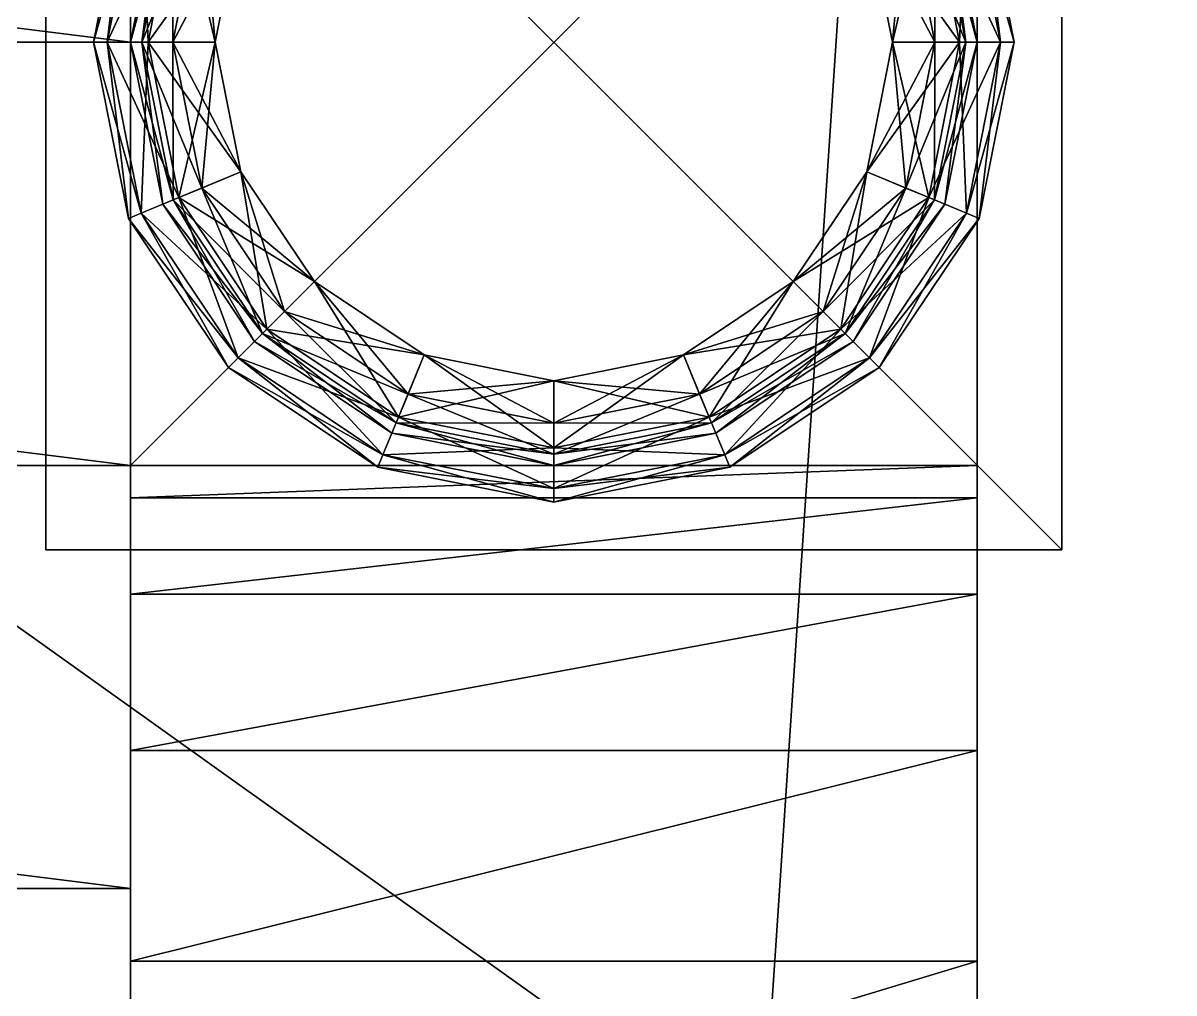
# Model space of a CAD drawing. Header units: metres. Extents: x -124 to 60, y -56 to 44.
# Drawn here: x 7.746 to 10.465, y -9.247 to -6.954 of the extents above; entities that cross this region are included whole.
import ezdxf

# ---------------------------------------------------------------- set-up
doc = ezdxf.new("R2010")
doc.units = ezdxf.units.M

msp = doc.modelspace()

# ---------------------------------------------------------------- linework, layer by layer
for points in [[(60, 44, 20), (10, 44, 20), (10, -56, 20)], [(10, -56, 20), (60, -56, 20), (60, 44, 20)], [(8, -32, 46), (8, 4, 46), (8, 4, 36)], [(8, 4, 36), (8, -32, 36), (8, -32, 46)], [(-4, 0, -10), (10, 0, -10), (10, -10, -10)], [(10, -10, -10), (-4, -10, -10), (-4, 0, -10)], [(4, -10), (4, 0), (15, 0)], [(15, 0), (15, -10), (4, -10)], [(10, 0, -1), (10, -10, -1), (10, -10, -10)], [(10, -10, -10), (10, 0, -10), (10, 0, -1)], [(8, -32, 20), (8, -32, 24), (8, -2, 24)], [(8, -2, 24), (8, -2, 20), (8, -32, 20)], [(8, -32, 24), (10, -32, 24), (10, -2, 24)], [(10, -2, 24), (8, -2, 24), (8, -32, 24)], [(8, -18, 20), (8, -3, 20), (8, -13, 10)], [(7.8, -5.8, 24.2), (7.8, -5.8, 24), (7.8, -8.2, 24)], [(7.8, -8.2, 24), (7.8, -8.2, 24.2), (7.8, -5.8, 24.2)], [(10.2, -8.2, 24.2), (10.2, -5.8, 24.2), (7.8, -5.8, 24.2)], [(7.8, -5.8, 24.2), (7.8, -8.2, 24.2), (10.2, -8.2, 24.2)], [(7.8, -5.8, 24), (10.2, -5.8, 24), (10.2, -8.2, 24)], [(10.2, -8.2, 24), (7.8, -8.2, 24), (7.8, -5.8, 24)], [(7.8, -5.8, 28), (7.8, -5.8, 27.8), (7.8, -8.2, 27.8)], [(7.8, -8.2, 27.8), (7.8, -8.2, 28), (7.8, -5.8, 28)], [(10.2, -8.2, 28), (10.2, -5.8, 28), (7.8, -5.8, 28)], [(7.8, -5.8, 28), (7.8, -8.2, 28), (10.2, -8.2, 28)], [(7.8, -5.8, 27.8), (10.2, -5.8, 27.8), (10.2, -8.2, 27.8)], [(10.2, -8.2, 27.8), (7.8, -8.2, 27.8), (7.8, -5.8, 27.8)], [(10.2, -8.2, 24.2), (10.2, -8.2, 24), (10.2, -5.8, 24)], [(10.2, -5.8, 24), (10.2, -5.8, 24.2), (10.2, -8.2, 24.2)], [(10.2, -8.2, 28), (10.2, -8.2, 27.8), (10.2, -5.8, 27.8)], [(10.2, -5.8, 27.8), (10.2, -5.8, 28), (10.2, -8.2, 28)], [(8, -7, 17), (8, -6, 17), (0, -6, 17)], [(0, -6, 17), (0, -7, 17), (8, -7, 17)], [(8, -8, 28), (8, -8, 36), (8, -6, 36)], [(8, -6, 36), (8, -6, 28), (8, -8, 28)], [(10, -6, 28), (8, -6, 28), (8, -8, 28)], [(8, -8, 28), (10, -8, 28), (10, -6, 28)], [(7.94496, -7, 25.5218), (7.91264, -7, 26), (7.99541, -6.58389, 26)], [(8.02527, -6.59625, 26.4782), (7.99541, -6.58389, 26), (7.91264, -7, 26)], [(7.91264, -7, 26), (7.94496, -7, 26.4782), (8.02527, -6.59625, 26.4782)], [(7.99541, -6.58389, 26), (8.02527, -6.59625, 25.5218), (7.94496, -7, 25.5218)], [(8.04133, -7, 25.0523), (7.94496, -7, 25.5218), (8.02527, -6.59625, 25.5218)], [(8.1143, -6.63313, 26.9477), (8.02527, -6.59625, 26.4782), (7.94496, -7, 26.4782)], [(8.02527, -6.59625, 25.5218), (8.1143, -6.63313, 25.0523), (8.04133, -7, 25.0523)], [(9.8857, -6.63313, 25.0523), (9.97473, -6.59625, 25.5218), (10.055, -7, 25.5218)], [(9.97473, -6.59625, 26.4782), (9.8857, -6.63313, 26.9477), (9.95867, -7, 26.9477)], [(9.95867, -7, 26.9477), (10.055, -7, 26.4782), (9.97473, -6.59625, 26.4782)], [(9.97473, -6.59625, 25.5218), (10.0046, -6.58389, 26), (10.0874, -7, 26)], [(10.0046, -6.58389, 26), (9.97473, -6.59625, 26.4782), (10.055, -7, 26.4782)], [(10.0874, -7, 26), (10.055, -7, 25.5218), (9.97473, -6.59625, 25.5218)], [(10.055, -7, 26.4782), (10.0874, -7, 26), (10.0046, -6.58389, 26)], [(7.94496, -7, 26.4782), (8.04133, -7, 26.9477), (8.1143, -6.63313, 26.9477)], [(8.07612, -6.61732, 27.6), (8, -7, 27.6), (8.02679, -7, 27.7)], [(8, -7, 27.6), (8.07612, -6.61732, 27.6), (8.10088, -6.62757, 27.5)], [(8, -7, 24.4), (8.07612, -6.61732, 24.4), (8.10088, -6.62757, 24.3)], [(8.07612, -6.61732, 24.4), (8, -7, 24.4), (8.02679, -7, 24.5)], [(8.10088, -6.62757, 27.5), (8.02679, -7, 27.5), (8, -7, 27.6)], [(8.10088, -6.62757, 24.3), (8.02679, -7, 24.3), (8, -7, 24.4)], [(8.02679, -7, 27.7), (8.10088, -6.62757, 27.7), (8.07612, -6.61732, 27.6)], [(8.02679, -7, 24.5), (8.10088, -6.62757, 24.5), (8.07612, -6.61732, 24.4)], [(8.10088, -6.62757, 27.7), (8.02679, -7, 27.7), (8.1, -7, 27.7732)], [(8.02679, -7, 27.5), (8.10088, -6.62757, 27.5), (8.16851, -6.65558, 27.4268)], [(8.02679, -7, 24.3), (8.10088, -6.62757, 24.3), (8.16851, -6.65558, 24.2268)], [(8.10088, -6.62757, 24.5), (8.02679, -7, 24.5), (8.1, -7, 24.5732)], [(8.2, -7, 24.6), (8.04133, -7, 25.0523), (8.1143, -6.63313, 25.0523)], [(8.2609, -6.69385, 27.4), (8.1143, -6.63313, 26.9477), (8.04133, -7, 26.9477)], [(8.1, -7, 27.7732), (8.16851, -6.65558, 27.7732), (8.10088, -6.62757, 27.7)], [(8.1, -7, 24.5732), (8.16851, -6.65558, 24.5732), (8.10088, -6.62757, 24.5)], [(8.1143, -6.63313, 25.0523), (8.2609, -6.69385, 24.6), (8.2, -7, 24.6)], [(9.7391, -6.69385, 24.6), (9.8857, -6.63313, 25.0523), (9.95867, -7, 25.0523)], [(9.8857, -6.63313, 26.9477), (9.7391, -6.69385, 27.4), (9.8, -7, 27.4)], [(9.8, -7, 27.4), (9.95867, -7, 26.9477), (9.8857, -6.63313, 26.9477)], [(9.97321, -7, 27.7), (9.89912, -6.62757, 27.7), (9.83149, -6.65558, 27.7732)], [(9.9, -7, 27.4268), (9.83149, -6.65558, 27.4268), (9.89912, -6.62757, 27.5)], [(9.9, -7, 24.2268), (9.83149, -6.65558, 24.2268), (9.89912, -6.62757, 24.3)], [(9.97321, -7, 24.5), (9.89912, -6.62757, 24.5), (9.83149, -6.65558, 24.5732)], [(10.055, -7, 25.5218), (9.95867, -7, 25.0523), (9.8857, -6.63313, 25.0523)], [(10, -7, 27.6), (9.92388, -6.61732, 27.6), (9.89912, -6.62757, 27.7)], [(9.97321, -7, 27.5), (9.89912, -6.62757, 27.5), (9.92388, -6.61732, 27.6)], [(9.97321, -7, 24.3), (9.89912, -6.62757, 24.3), (9.92388, -6.61732, 24.4)], [(10, -7, 24.4), (9.92388, -6.61732, 24.4), (9.89912, -6.62757, 24.5)], [(9.89912, -6.62757, 27.7), (9.97321, -7, 27.7), (10, -7, 27.6)], [(9.89912, -6.62757, 27.5), (9.97321, -7, 27.5), (9.9, -7, 27.4268)], [(9.89912, -6.62757, 24.3), (9.97321, -7, 24.3), (9.9, -7, 24.2268)], [(9.89912, -6.62757, 24.5), (9.97321, -7, 24.5), (10, -7, 24.4)], [(9.92388, -6.61732, 27.6), (10, -7, 27.6), (9.97321, -7, 27.5)], [(9.92388, -6.61732, 24.4), (10, -7, 24.4), (9.97321, -7, 24.3)], [(8.16851, -6.65558, 27.4268), (8.1, -7, 27.4268), (8.02679, -7, 27.5)], [(8.16851, -6.65558, 24.2268), (8.1, -7, 24.2268), (8.02679, -7, 24.3)], [(8.16851, -6.65558, 27.7732), (8.1, -7, 27.7732), (8.2, -7, 27.8)], [(8.1, -7, 27.4268), (8.16851, -6.65558, 27.4268), (8.2609, -6.69385, 27.4)], [(8.1, -7, 24.2268), (8.16851, -6.65558, 24.2268), (8.2609, -6.69385, 24.2)], [(8.16851, -6.65558, 24.5732), (8.1, -7, 24.5732), (8.2, -7, 24.6)], [(8.2, -7, 27.8), (8.2609, -6.69385, 27.8), (8.16851, -6.65558, 27.7732)], [(8.2, -7, 24.6), (8.2609, -6.69385, 24.6), (8.16851, -6.65558, 24.5732)], [(9.9, -7, 27.7732), (9.83149, -6.65558, 27.7732), (9.7391, -6.69385, 27.8)], [(9.8, -7, 27.4), (9.7391, -6.69385, 27.4), (9.83149, -6.65558, 27.4268)], [(9.8, -7, 24.2), (9.7391, -6.69385, 24.2), (9.83149, -6.65558, 24.2268)], [(9.9, -7, 24.5732), (9.83149, -6.65558, 24.5732), (9.7391, -6.69385, 24.6)], [(9.83149, -6.65558, 27.4268), (9.9, -7, 27.4268), (9.8, -7, 27.4)], [(9.83149, -6.65558, 24.2268), (9.9, -7, 24.2268), (9.8, -7, 24.2)], [(9.83149, -6.65558, 27.7732), (9.9, -7, 27.7732), (9.97321, -7, 27.7)], [(9.83149, -6.65558, 24.5732), (9.9, -7, 24.5732), (9.97321, -7, 24.5)], [(8.04133, -7, 26.9477), (8.2, -7, 27.4), (8.2609, -6.69385, 27.4)], [(8.2609, -6.69385, 27.4), (8.2, -7, 27.4), (8.1, -7, 27.4268)], [(8.2609, -6.69385, 24.2), (8.2, -7, 24.2), (8.1, -7, 24.2268)], [(9.7391, -6.69385, 27.8), (9.8, -7, 27.8), (9.9, -7, 27.7732)], [(9.95867, -7, 25.0523), (9.8, -7, 24.6), (9.7391, -6.69385, 24.6)], [(9.7391, -6.69385, 24.6), (9.8, -7, 24.6), (9.9, -7, 24.5732)], [(8, -7, 17), (0, -7, 17), (0, -7, 16)], [(0, -7, 16), (8, -7, 16), (8, -7, 17)], [(8, -8, 16), (8, -7, 16), (0, -7, 16)], [(0, -7, 16), (0, -8, 16), (8, -8, 16)], [(8.02527, -7.40375, 25.5218), (7.99541, -7.41611, 26), (7.91264, -7, 26)], [(7.91264, -7, 26), (7.94496, -7, 25.5218), (8.02527, -7.40375, 25.5218)], [(7.94496, -7, 26.4782), (7.91264, -7, 26), (7.99541, -7.41611, 26)], [(8.1143, -7.36687, 25.0523), (8.02527, -7.40375, 25.5218), (7.94496, -7, 25.5218)], [(7.94496, -7, 25.5218), (8.04133, -7, 25.0523), (8.1143, -7.36687, 25.0523)], [(7.99541, -7.41611, 26), (8.02527, -7.40375, 26.4782), (7.94496, -7, 26.4782)], [(8.04133, -7, 26.9477), (7.94496, -7, 26.4782), (8.02527, -7.40375, 26.4782)], [(8, -7, 27.6), (8.07612, -7.38268, 27.6), (8.10088, -7.37243, 27.7)], [(8.10088, -7.37243, 27.7), (8.02679, -7, 27.7), (8, -7, 27.6)], [(8.07612, -7.38268, 27.6), (8, -7, 27.6), (8.02679, -7, 27.5)], [(8.07612, -7.38268, 24.4), (8, -7, 24.4), (8.02679, -7, 24.3)], [(8.10088, -7.37243, 24.5), (8.02679, -7, 24.5), (8, -7, 24.4)], [(8, -7, 24.4), (8.07612, -7.38268, 24.4), (8.10088, -7.37243, 24.5)], [(8.02527, -7.40375, 26.4782), (8.1143, -7.36687, 26.9477), (8.04133, -7, 26.9477)], [(8.02679, -7, 27.7), (8.10088, -7.37243, 27.7), (8.16851, -7.34442, 27.7732)], [(8.16851, -7.34442, 27.7732), (8.1, -7, 27.7732), (8.02679, -7, 27.7)], [(8.02679, -7, 27.5), (8.10088, -7.37243, 27.5), (8.07612, -7.38268, 27.6)], [(8.10088, -7.37243, 27.5), (8.02679, -7, 27.5), (8.1, -7, 27.4268)], [(8.10088, -7.37243, 24.3), (8.02679, -7, 24.3), (8.1, -7, 24.2268)], [(8.02679, -7, 24.3), (8.10088, -7.37243, 24.3), (8.07612, -7.38268, 24.4)], [(8.16851, -7.34442, 24.5732), (8.1, -7, 24.5732), (8.02679, -7, 24.5)], [(8.02679, -7, 24.5), (8.10088, -7.37243, 24.5), (8.16851, -7.34442, 24.5732)], [(8.2609, -7.30615, 24.6), (8.1143, -7.36687, 25.0523), (8.04133, -7, 25.0523)], [(8.04133, -7, 25.0523), (8.2, -7, 24.6), (8.2609, -7.30615, 24.6)], [(8.2, -7, 27.4), (8.04133, -7, 26.9477), (8.1143, -7.36687, 26.9477)], [(8.1, -7, 27.7732), (8.16851, -7.34442, 27.7732), (8.2609, -7.30615, 27.8)], [(8.2609, -7.30615, 27.8), (8.2, -7, 27.8), (8.1, -7, 27.7732)], [(8.1, -7, 27.4268), (8.16851, -7.34442, 27.4268), (8.10088, -7.37243, 27.5)], [(8.16851, -7.34442, 27.4268), (8.1, -7, 27.4268), (8.2, -7, 27.4)], [(8.16851, -7.34442, 24.2268), (8.1, -7, 24.2268), (8.2, -7, 24.2)], [(8.1, -7, 24.2268), (8.16851, -7.34442, 24.2268), (8.10088, -7.37243, 24.3)], [(8.2609, -7.30615, 24.6), (8.2, -7, 24.6), (8.1, -7, 24.5732)], [(8.1, -7, 24.5732), (8.16851, -7.34442, 24.5732), (8.2609, -7.30615, 24.6)], [(8.1143, -7.36687, 26.9477), (8.2609, -7.30615, 27.4), (8.2, -7, 27.4)], [(8.2, -7, 27.4), (8.2609, -7.30615, 27.4), (8.16851, -7.34442, 27.4268)], [(8.2, -7, 24.2), (8.2609, -7.30615, 24.2), (8.16851, -7.34442, 24.2268)], [(9.8, -7, 27.8), (9.7391, -7.30615, 27.8), (9.83149, -7.34442, 27.7732)], [(9.7391, -7.30615, 27.4), (9.8, -7, 27.4), (9.9, -7, 27.4268)], [(9.9, -7, 27.4268), (9.83149, -7.34442, 27.4268), (9.7391, -7.30615, 27.4)], [(9.8857, -7.36687, 25.0523), (9.7391, -7.30615, 24.6), (9.8, -7, 24.6)], [(9.95867, -7, 26.9477), (9.8, -7, 27.4), (9.7391, -7.30615, 27.4)], [(9.7391, -7.30615, 27.4), (9.8857, -7.36687, 26.9477), (9.95867, -7, 26.9477)], [(9.9, -7, 24.2268), (9.83149, -7.34442, 24.2268), (9.7391, -7.30615, 24.2)], [(9.7391, -7.30615, 24.2), (9.8, -7, 24.2), (9.9, -7, 24.2268)], [(9.8, -7, 24.6), (9.7391, -7.30615, 24.6), (9.83149, -7.34442, 24.5732)], [(9.83149, -7.34442, 27.7732), (9.9, -7, 27.7732), (9.8, -7, 27.8)], [(9.8, -7, 24.6), (9.95867, -7, 25.0523), (9.8857, -7.36687, 25.0523)], [(9.83149, -7.34442, 24.5732), (9.9, -7, 24.5732), (9.8, -7, 24.6)], [(9.9, -7, 27.7732), (9.83149, -7.34442, 27.7732), (9.89912, -7.37243, 27.7)], [(9.83149, -7.34442, 27.4268), (9.9, -7, 27.4268), (9.97321, -7, 27.5)], [(9.97321, -7, 27.5), (9.89912, -7.37243, 27.5), (9.83149, -7.34442, 27.4268)], [(9.97321, -7, 24.3), (9.89912, -7.37243, 24.3), (9.83149, -7.34442, 24.2268)], [(9.83149, -7.34442, 24.2268), (9.9, -7, 24.2268), (9.97321, -7, 24.3)], [(9.9, -7, 24.5732), (9.83149, -7.34442, 24.5732), (9.89912, -7.37243, 24.5)], [(9.97473, -7.40375, 25.5218), (9.8857, -7.36687, 25.0523), (9.95867, -7, 25.0523)], [(10.055, -7, 26.4782), (9.95867, -7, 26.9477), (9.8857, -7.36687, 26.9477)], [(9.8857, -7.36687, 26.9477), (9.97473, -7.40375, 26.4782), (10.055, -7, 26.4782)], [(9.89912, -7.37243, 27.7), (9.97321, -7, 27.7), (9.9, -7, 27.7732)], [(9.97321, -7, 27.7), (9.89912, -7.37243, 27.7), (9.92388, -7.38268, 27.6)], [(9.89912, -7.37243, 27.5), (9.97321, -7, 27.5), (10, -7, 27.6)], [(10, -7, 27.6), (9.92388, -7.38268, 27.6), (9.89912, -7.37243, 27.5)], [(10, -7, 24.4), (9.92388, -7.38268, 24.4), (9.89912, -7.37243, 24.3)], [(9.89912, -7.37243, 24.3), (9.97321, -7, 24.3), (10, -7, 24.4)], [(9.97321, -7, 24.5), (9.89912, -7.37243, 24.5), (9.92388, -7.38268, 24.4)], [(9.89912, -7.37243, 24.5), (9.97321, -7, 24.5), (9.9, -7, 24.5732)], [(9.92388, -7.38268, 27.6), (10, -7, 27.6), (9.97321, -7, 27.7)], [(9.92388, -7.38268, 24.4), (10, -7, 24.4), (9.97321, -7, 24.5)], [(9.95867, -7, 25.0523), (10.055, -7, 25.5218), (9.97473, -7.40375, 25.5218)], [(10.0046, -7.41611, 26), (9.97473, -7.40375, 25.5218), (10.055, -7, 25.5218)], [(10.0874, -7, 26), (10.055, -7, 26.4782), (9.97473, -7.40375, 26.4782)], [(9.97473, -7.40375, 26.4782), (10.0046, -7.41611, 26), (10.0874, -7, 26)], [(10.055, -7, 25.5218), (10.0874, -7, 26), (10.0046, -7.41611, 26)], [(8.1143, -7.36687, 25.0523), (8.2609, -7.30615, 24.6), (8.43431, -7.56569, 24.6)], [(8.2609, -7.30615, 27.4), (8.1143, -7.36687, 26.9477), (8.32212, -7.67788, 26.9477)], [(8.43431, -7.56569, 27.8), (8.2609, -7.30615, 27.8), (8.16851, -7.34442, 27.7732)], [(8.3636, -7.6364, 27.4268), (8.16851, -7.34442, 27.4268), (8.2609, -7.30615, 27.4)], [(8.3636, -7.6364, 24.2268), (8.16851, -7.34442, 24.2268), (8.2609, -7.30615, 24.2)], [(8.43431, -7.56569, 24.6), (8.2609, -7.30615, 24.6), (8.16851, -7.34442, 24.5732)], [(8.2609, -7.30615, 27.4), (8.43431, -7.56569, 27.4), (8.3636, -7.6364, 27.4268)], [(8.32212, -7.67788, 26.9477), (8.43431, -7.56569, 27.4), (8.2609, -7.30615, 27.4)], [(8.2609, -7.30615, 24.2), (8.43431, -7.56569, 24.2), (8.3636, -7.6364, 24.2268)], [(9.7391, -7.30615, 27.8), (9.56569, -7.56569, 27.8), (9.6364, -7.6364, 27.7732)], [(9.56569, -7.56569, 27.4), (9.7391, -7.30615, 27.4), (9.83149, -7.34442, 27.4268)], [(9.67788, -7.67788, 25.0523), (9.56569, -7.56569, 24.6), (9.7391, -7.30615, 24.6)], [(9.8857, -7.36687, 26.9477), (9.7391, -7.30615, 27.4), (9.56569, -7.56569, 27.4)], [(9.56569, -7.56569, 24.2), (9.7391, -7.30615, 24.2), (9.83149, -7.34442, 24.2268)], [(9.7391, -7.30615, 24.6), (9.56569, -7.56569, 24.6), (9.6364, -7.6364, 24.5732)], [(9.6364, -7.6364, 27.7732), (9.83149, -7.34442, 27.7732), (9.7391, -7.30615, 27.8)], [(9.6364, -7.6364, 24.5732), (9.83149, -7.34442, 24.5732), (9.7391, -7.30615, 24.6)], [(9.7391, -7.30615, 24.6), (9.8857, -7.36687, 25.0523), (9.67788, -7.67788, 25.0523)], [(8.02527, -7.40375, 25.5218), (8.1143, -7.36687, 25.0523), (8.32212, -7.67788, 25.0523)], [(8.1143, -7.36687, 26.9477), (8.02527, -7.40375, 26.4782), (8.25397, -7.74603, 26.4782)], [(8.3636, -7.6364, 27.7732), (8.16851, -7.34442, 27.7732), (8.10088, -7.37243, 27.7)], [(8.31184, -7.68816, 27.5), (8.10088, -7.37243, 27.5), (8.16851, -7.34442, 27.4268)], [(8.31184, -7.68816, 24.3), (8.10088, -7.37243, 24.3), (8.16851, -7.34442, 24.2268)], [(8.3636, -7.6364, 24.5732), (8.16851, -7.34442, 24.5732), (8.10088, -7.37243, 24.5)], [(8.43431, -7.56569, 24.6), (8.32212, -7.67788, 25.0523), (8.1143, -7.36687, 25.0523)], [(8.25397, -7.74603, 26.4782), (8.32212, -7.67788, 26.9477), (8.1143, -7.36687, 26.9477)], [(8.16851, -7.34442, 27.7732), (8.3636, -7.6364, 27.7732), (8.43431, -7.56569, 27.8)], [(8.16851, -7.34442, 27.4268), (8.3636, -7.6364, 27.4268), (8.31184, -7.68816, 27.5)], [(8.16851, -7.34442, 24.2268), (8.3636, -7.6364, 24.2268), (8.31184, -7.68816, 24.3)], [(8.16851, -7.34442, 24.5732), (8.3636, -7.6364, 24.5732), (8.43431, -7.56569, 24.6)], [(9.83149, -7.34442, 27.4268), (9.6364, -7.6364, 27.4268), (9.56569, -7.56569, 27.4)], [(9.83149, -7.34442, 24.2268), (9.6364, -7.6364, 24.2268), (9.56569, -7.56569, 24.2)], [(9.56569, -7.56569, 27.4), (9.67788, -7.67788, 26.9477), (9.8857, -7.36687, 26.9477)], [(9.83149, -7.34442, 27.7732), (9.6364, -7.6364, 27.7732), (9.68816, -7.68816, 27.7)], [(9.6364, -7.6364, 27.4268), (9.83149, -7.34442, 27.4268), (9.89912, -7.37243, 27.5)], [(9.6364, -7.6364, 24.2268), (9.83149, -7.34442, 24.2268), (9.89912, -7.37243, 24.3)], [(9.83149, -7.34442, 24.5732), (9.6364, -7.6364, 24.5732), (9.68816, -7.68816, 24.5)], [(9.74603, -7.74603, 25.5218), (9.67788, -7.67788, 25.0523), (9.8857, -7.36687, 25.0523)], [(9.97473, -7.40375, 26.4782), (9.8857, -7.36687, 26.9477), (9.67788, -7.67788, 26.9477)], [(9.68816, -7.68816, 27.7), (9.89912, -7.37243, 27.7), (9.83149, -7.34442, 27.7732)], [(9.68816, -7.68816, 24.5), (9.89912, -7.37243, 24.5), (9.83149, -7.34442, 24.5732)], [(9.8857, -7.36687, 25.0523), (9.97473, -7.40375, 25.5218), (9.74603, -7.74603, 25.5218)], [(8.31184, -7.68816, 27.7), (8.10088, -7.37243, 27.7), (8.07612, -7.38268, 27.6)], [(8.29289, -7.70711, 27.6), (8.07612, -7.38268, 27.6), (8.10088, -7.37243, 27.5)], [(8.29289, -7.70711, 24.4), (8.07612, -7.38268, 24.4), (8.10088, -7.37243, 24.3)], [(8.31184, -7.68816, 24.5), (8.10088, -7.37243, 24.5), (8.07612, -7.38268, 24.4)], [(8.07612, -7.38268, 27.6), (8.29289, -7.70711, 27.6), (8.31184, -7.68816, 27.7)], [(8.07612, -7.38268, 24.4), (8.29289, -7.70711, 24.4), (8.31184, -7.68816, 24.5)], [(8.10088, -7.37243, 27.7), (8.31184, -7.68816, 27.7), (8.3636, -7.6364, 27.7732)], [(8.10088, -7.37243, 27.5), (8.31184, -7.68816, 27.5), (8.29289, -7.70711, 27.6)], [(8.10088, -7.37243, 24.3), (8.31184, -7.68816, 24.3), (8.29289, -7.70711, 24.4)], [(8.10088, -7.37243, 24.5), (8.31184, -7.68816, 24.5), (8.3636, -7.6364, 24.5732)], [(9.89912, -7.37243, 27.5), (9.68816, -7.68816, 27.5), (9.6364, -7.6364, 27.4268)], [(9.89912, -7.37243, 24.3), (9.68816, -7.68816, 24.3), (9.6364, -7.6364, 24.2268)], [(9.89912, -7.37243, 27.7), (9.68816, -7.68816, 27.7), (9.70711, -7.70711, 27.6)], [(9.68816, -7.68816, 27.5), (9.89912, -7.37243, 27.5), (9.92388, -7.38268, 27.6)], [(9.68816, -7.68816, 24.3), (9.89912, -7.37243, 24.3), (9.92388, -7.38268, 24.4)], [(9.89912, -7.37243, 24.5), (9.68816, -7.68816, 24.5), (9.70711, -7.70711, 24.4)], [(9.92388, -7.38268, 27.6), (9.70711, -7.70711, 27.6), (9.68816, -7.68816, 27.5)], [(9.92388, -7.38268, 24.4), (9.70711, -7.70711, 24.4), (9.68816, -7.68816, 24.3)], [(9.70711, -7.70711, 27.6), (9.92388, -7.38268, 27.6), (9.89912, -7.37243, 27.7)], [(9.70711, -7.70711, 24.4), (9.92388, -7.38268, 24.4), (9.89912, -7.37243, 24.5)], [(7.99541, -7.41611, 26), (8.02527, -7.40375, 25.5218), (8.25397, -7.74603, 25.5218)], [(8.02527, -7.40375, 26.4782), (7.99541, -7.41611, 26), (8.23112, -7.76888, 26)], [(8.25397, -7.74603, 25.5218), (8.23112, -7.76888, 26), (7.99541, -7.41611, 26)], [(8.32212, -7.67788, 25.0523), (8.25397, -7.74603, 25.5218), (8.02527, -7.40375, 25.5218)], [(8.23112, -7.76888, 26), (8.25397, -7.74603, 26.4782), (8.02527, -7.40375, 26.4782)], [(9.67788, -7.67788, 26.9477), (9.74603, -7.74603, 26.4782), (9.97473, -7.40375, 26.4782)], [(9.76888, -7.76888, 26), (9.74603, -7.74603, 25.5218), (9.97473, -7.40375, 25.5218)], [(10.0046, -7.41611, 26), (9.97473, -7.40375, 26.4782), (9.74603, -7.74603, 26.4782)], [(9.74603, -7.74603, 26.4782), (9.76888, -7.76888, 26), (10.0046, -7.41611, 26)], [(9.97473, -7.40375, 25.5218), (10.0046, -7.41611, 26), (9.76888, -7.76888, 26)], [(8.32212, -7.67788, 25.0523), (8.43431, -7.56569, 24.6), (8.69385, -7.7391, 24.6)], [(8.43431, -7.56569, 27.4), (8.32212, -7.67788, 26.9477), (8.63313, -7.8857, 26.9477)], [(8.69385, -7.7391, 27.8), (8.43431, -7.56569, 27.8), (8.3636, -7.6364, 27.7732)], [(8.65559, -7.83149, 27.4268), (8.3636, -7.6364, 27.4268), (8.43431, -7.56569, 27.4)], [(8.65559, -7.83149, 24.2268), (8.3636, -7.6364, 24.2268), (8.43431, -7.56569, 24.2)], [(8.69385, -7.7391, 24.6), (8.43431, -7.56569, 24.6), (8.3636, -7.6364, 24.5732)], [(8.43431, -7.56569, 27.4), (8.69385, -7.7391, 27.4), (8.65559, -7.83149, 27.4268)], [(8.63313, -7.8857, 26.9477), (8.69385, -7.7391, 27.4), (8.43431, -7.56569, 27.4)], [(8.43431, -7.56569, 24.2), (8.69385, -7.7391, 24.2), (8.65559, -7.83149, 24.2268)], [(9.56569, -7.56569, 27.8), (9.30615, -7.7391, 27.8), (9.34441, -7.83149, 27.7732)], [(9.30615, -7.7391, 27.4), (9.56569, -7.56569, 27.4), (9.6364, -7.6364, 27.4268)], [(9.36687, -7.8857, 25.0523), (9.30615, -7.7391, 24.6), (9.56569, -7.56569, 24.6)], [(9.67788, -7.67788, 26.9477), (9.56569, -7.56569, 27.4), (9.30615, -7.7391, 27.4)], [(9.30615, -7.7391, 24.2), (9.56569, -7.56569, 24.2), (9.6364, -7.6364, 24.2268)], [(9.56569, -7.56569, 24.6), (9.30615, -7.7391, 24.6), (9.34441, -7.83149, 24.5732)], [(9.34441, -7.83149, 27.7732), (9.6364, -7.6364, 27.7732), (9.56569, -7.56569, 27.8)], [(9.34441, -7.83149, 24.5732), (9.6364, -7.6364, 24.5732), (9.56569, -7.56569, 24.6)], [(9.56569, -7.56569, 24.6), (9.67788, -7.67788, 25.0523), (9.36687, -7.8857, 25.0523)], [(8.65559, -7.83149, 27.7732), (8.3636, -7.6364, 27.7732), (8.31184, -7.68816, 27.7)], [(8.62757, -7.89912, 27.5), (8.31184, -7.68816, 27.5), (8.3636, -7.6364, 27.4268)], [(8.62757, -7.89912, 24.3), (8.31184, -7.68816, 24.3), (8.3636, -7.6364, 24.2268)], [(8.65559, -7.83149, 24.5732), (8.3636, -7.6364, 24.5732), (8.31184, -7.68816, 24.5)], [(8.3636, -7.6364, 27.7732), (8.65559, -7.83149, 27.7732), (8.69385, -7.7391, 27.8)], [(8.3636, -7.6364, 27.4268), (8.65559, -7.83149, 27.4268), (8.62757, -7.89912, 27.5)], [(8.3636, -7.6364, 24.2268), (8.65559, -7.83149, 24.2268), (8.62757, -7.89912, 24.3)], [(8.3636, -7.6364, 24.5732), (8.65559, -7.83149, 24.5732), (8.69385, -7.7391, 24.6)], [(9.6364, -7.6364, 27.4268), (9.34441, -7.83149, 27.4268), (9.30615, -7.7391, 27.4)], [(9.6364, -7.6364, 24.2268), (9.34441, -7.83149, 24.2268), (9.30615, -7.7391, 24.2)], [(9.6364, -7.6364, 27.7732), (9.34441, -7.83149, 27.7732), (9.37243, -7.89912, 27.7)], [(9.34441, -7.83149, 27.4268), (9.6364, -7.6364, 27.4268), (9.68816, -7.68816, 27.5)], [(9.34441, -7.83149, 24.2268), (9.6364, -7.6364, 24.2268), (9.68816, -7.68816, 24.3)], [(9.6364, -7.6364, 24.5732), (9.34441, -7.83149, 24.5732), (9.37243, -7.89912, 24.5)], [(9.37243, -7.89912, 27.7), (9.68816, -7.68816, 27.7), (9.6364, -7.6364, 27.7732)], [(9.37243, -7.89912, 24.5), (9.68816, -7.68816, 24.5), (9.6364, -7.6364, 24.5732)], [(8.25397, -7.74603, 25.5218), (8.32212, -7.67788, 25.0523), (8.63313, -7.8857, 25.0523)], [(8.32212, -7.67788, 26.9477), (8.25397, -7.74603, 26.4782), (8.59625, -7.97473, 26.4782)], [(8.62757, -7.89912, 27.7), (8.31184, -7.68816, 27.7), (8.29289, -7.70711, 27.6)], [(8.61732, -7.92388, 27.6), (8.29289, -7.70711, 27.6), (8.31184, -7.68816, 27.5)], [(8.61732, -7.92388, 24.4), (8.29289, -7.70711, 24.4), (8.31184, -7.68816, 24.3)], [(8.62757, -7.89912, 24.5), (8.31184, -7.68816, 24.5), (8.29289, -7.70711, 24.4)], [(8.31184, -7.68816, 27.7), (8.62757, -7.89912, 27.7), (8.65559, -7.83149, 27.7732)], [(8.31184, -7.68816, 27.5), (8.62757, -7.89912, 27.5), (8.61732, -7.92388, 27.6)], [(8.31184, -7.68816, 24.3), (8.62757, -7.89912, 24.3), (8.61732, -7.92388, 24.4)], [(8.31184, -7.68816, 24.5), (8.62757, -7.89912, 24.5), (8.65559, -7.83149, 24.5732)], [(8.69385, -7.7391, 24.6), (8.63313, -7.8857, 25.0523), (8.32212, -7.67788, 25.0523)], [(8.59625, -7.97473, 26.4782), (8.63313, -7.8857, 26.9477), (8.32212, -7.67788, 26.9477)], [(9.30615, -7.7391, 27.4), (9.36687, -7.8857, 26.9477), (9.67788, -7.67788, 26.9477)], [(9.68816, -7.68816, 27.5), (9.37243, -7.89912, 27.5), (9.34441, -7.83149, 27.4268)], [(9.68816, -7.68816, 24.3), (9.37243, -7.89912, 24.3), (9.34441, -7.83149, 24.2268)], [(9.40375, -7.97473, 25.5218), (9.36687, -7.8857, 25.0523), (9.67788, -7.67788, 25.0523)], [(9.74603, -7.74603, 26.4782), (9.67788, -7.67788, 26.9477), (9.36687, -7.8857, 26.9477)], [(9.68816, -7.68816, 27.7), (9.37243, -7.89912, 27.7), (9.38268, -7.92388, 27.6)], [(9.37243, -7.89912, 27.5), (9.68816, -7.68816, 27.5), (9.70711, -7.70711, 27.6)], [(9.37243, -7.89912, 24.3), (9.68816, -7.68816, 24.3), (9.70711, -7.70711, 24.4)], [(9.68816, -7.68816, 24.5), (9.37243, -7.89912, 24.5), (9.38268, -7.92388, 24.4)], [(9.38268, -7.92388, 27.6), (9.70711, -7.70711, 27.6), (9.68816, -7.68816, 27.7)], [(9.38268, -7.92388, 24.4), (9.70711, -7.70711, 24.4), (9.68816, -7.68816, 24.5)], [(9.67788, -7.67788, 25.0523), (9.74603, -7.74603, 25.5218), (9.40375, -7.97473, 25.5218)], [(8.29289, -7.70711, 27.6), (8.61732, -7.92388, 27.6), (8.62757, -7.89912, 27.7)], [(8.29289, -7.70711, 24.4), (8.61732, -7.92388, 24.4), (8.62757, -7.89912, 24.5)], [(9.70711, -7.70711, 27.6), (9.38268, -7.92388, 27.6), (9.37243, -7.89912, 27.5)], [(9.70711, -7.70711, 24.4), (9.38268, -7.92388, 24.4), (9.37243, -7.89912, 24.3)], [(8.23112, -7.76888, 26), (8.25397, -7.74603, 25.5218), (8.59625, -7.97473, 25.5218)], [(8.25397, -7.74603, 26.4782), (8.23112, -7.76888, 26), (8.58389, -8.00459, 26)], [(8.63313, -7.8857, 25.0523), (8.59625, -7.97473, 25.5218), (8.25397, -7.74603, 25.5218)], [(8.58389, -8.00459, 26), (8.59625, -7.97473, 26.4782), (8.25397, -7.74603, 26.4782)], [(8.63313, -7.8857, 25.0523), (8.69385, -7.7391, 24.6), (9, -7.8, 24.6)], [(8.69385, -7.7391, 27.4), (8.63313, -7.8857, 26.9477), (9, -7.95867, 26.9477)], [(9, -7.8, 27.8), (8.69385, -7.7391, 27.8), (8.65559, -7.83149, 27.7732)], [(9, -7.9, 27.4268), (8.65559, -7.83149, 27.4268), (8.69385, -7.7391, 27.4)], [(9, -7.9, 24.2268), (8.65559, -7.83149, 24.2268), (8.69385, -7.7391, 24.2)], [(9, -7.8, 24.6), (8.69385, -7.7391, 24.6), (8.65559, -7.83149, 24.5732)], [(8.69385, -7.7391, 27.4), (9, -7.8, 27.4), (9, -7.9, 27.4268)], [(9, -7.95867, 26.9477), (9, -7.8, 27.4), (8.69385, -7.7391, 27.4)], [(8.69385, -7.7391, 24.2), (9, -7.8, 24.2), (9, -7.9, 24.2268)], [(9, -7.9, 27.7732), (9.34441, -7.83149, 27.7732), (9.30615, -7.7391, 27.8)], [(9.30615, -7.7391, 27.8), (9, -7.8, 27.8), (9, -7.9, 27.7732)], [(9, -7.8, 27.4), (9.30615, -7.7391, 27.4), (9.34441, -7.83149, 27.4268)], [(9.30615, -7.7391, 24.6), (9.36687, -7.8857, 25.0523), (9, -7.95867, 25.0523)], [(9, -7.95867, 25.0523), (9, -7.8, 24.6), (9.30615, -7.7391, 24.6)], [(9.36687, -7.8857, 26.9477), (9.30615, -7.7391, 27.4), (9, -7.8, 27.4)], [(9, -7.8, 24.2), (9.30615, -7.7391, 24.2), (9.34441, -7.83149, 24.2268)], [(9.30615, -7.7391, 24.6), (9, -7.8, 24.6), (9, -7.9, 24.5732)], [(9, -7.9, 24.5732), (9.34441, -7.83149, 24.5732), (9.30615, -7.7391, 24.6)], [(9.36687, -7.8857, 26.9477), (9.40375, -7.97473, 26.4782), (9.74603, -7.74603, 26.4782)], [(9.41611, -8.00459, 26), (9.40375, -7.97473, 25.5218), (9.74603, -7.74603, 25.5218)], [(9.76888, -7.76888, 26), (9.74603, -7.74603, 26.4782), (9.40375, -7.97473, 26.4782)], [(9.74603, -7.74603, 25.5218), (9.76888, -7.76888, 26), (9.41611, -8.00459, 26)], [(8.59625, -7.97473, 25.5218), (8.58389, -8.00459, 26), (8.23112, -7.76888, 26)], [(9.40375, -7.97473, 26.4782), (9.41611, -8.00459, 26), (9.76888, -7.76888, 26)], [(9, -7.8, 24.6), (9, -7.95867, 25.0523), (8.63313, -7.8857, 25.0523)], [(8.65559, -7.83149, 27.7732), (9, -7.9, 27.7732), (9, -7.8, 27.8)], [(8.65559, -7.83149, 24.5732), (9, -7.9, 24.5732), (9, -7.8, 24.6)], [(9.34441, -7.83149, 27.4268), (9, -7.9, 27.4268), (9, -7.8, 27.4)], [(9, -7.8, 27.4), (9, -7.95867, 26.9477), (9.36687, -7.8857, 26.9477)], [(9.34441, -7.83149, 24.2268), (9, -7.9, 24.2268), (9, -7.8, 24.2)], [(9, -7.9, 27.7732), (8.65559, -7.83149, 27.7732), (8.62757, -7.89912, 27.7)], [(9, -7.97321, 27.5), (8.62757, -7.89912, 27.5), (8.65559, -7.83149, 27.4268)], [(9, -7.97321, 24.3), (8.62757, -7.89912, 24.3), (8.65559, -7.83149, 24.2268)], [(9, -7.9, 24.5732), (8.65559, -7.83149, 24.5732), (8.62757, -7.89912, 24.5)], [(8.65559, -7.83149, 27.4268), (9, -7.9, 27.4268), (9, -7.97321, 27.5)], [(8.65559, -7.83149, 24.2268), (9, -7.9, 24.2268), (9, -7.97321, 24.3)], [(9, -7.97321, 27.7), (9.37243, -7.89912, 27.7), (9.34441, -7.83149, 27.7732)], [(9.34441, -7.83149, 27.7732), (9, -7.9, 27.7732), (9, -7.97321, 27.7)], [(9, -7.9, 27.4268), (9.34441, -7.83149, 27.4268), (9.37243, -7.89912, 27.5)], [(9, -7.9, 24.2268), (9.34441, -7.83149, 24.2268), (9.37243, -7.89912, 24.3)], [(9.34441, -7.83149, 24.5732), (9, -7.9, 24.5732), (9, -7.97321, 24.5)], [(9, -7.97321, 24.5), (9.37243, -7.89912, 24.5), (9.34441, -7.83149, 24.5732)], [(8.59625, -7.97473, 25.5218), (8.63313, -7.8857, 25.0523), (9, -7.95867, 25.0523)], [(8.63313, -7.8857, 26.9477), (8.59625, -7.97473, 26.4782), (9, -8.05504, 26.4782)], [(9, -7.97321, 27.7), (8.62757, -7.89912, 27.7), (8.61732, -7.92388, 27.6)], [(9, -8, 27.6), (8.61732, -7.92388, 27.6), (8.62757, -7.89912, 27.5)], [(9, -8, 24.4), (8.61732, -7.92388, 24.4), (8.62757, -7.89912, 24.3)], [(9, -7.97321, 24.5), (8.62757, -7.89912, 24.5), (8.61732, -7.92388, 24.4)], [(8.62757, -7.89912, 27.7), (9, -7.97321, 27.7), (9, -7.9, 27.7732)], [(8.62757, -7.89912, 27.5), (9, -7.97321, 27.5), (9, -8, 27.6)], [(8.62757, -7.89912, 24.3), (9, -7.97321, 24.3), (9, -8, 24.4)], [(8.62757, -7.89912, 24.5), (9, -7.97321, 24.5), (9, -7.9, 24.5732)], [(9, -8.05504, 26.4782), (9, -7.95867, 26.9477), (8.63313, -7.8857, 26.9477)], [(9.36687, -7.8857, 25.0523), (9.40375, -7.97473, 25.5218), (9, -8.05504, 25.5218)], [(9, -8.05504, 25.5218), (9, -7.95867, 25.0523), (9.36687, -7.8857, 25.0523)], [(9.40375, -7.97473, 26.4782), (9.36687, -7.8857, 26.9477), (9, -7.95867, 26.9477)], [(9, -8, 27.6), (9.38268, -7.92388, 27.6), (9.37243, -7.89912, 27.7)], [(9.37243, -7.89912, 27.7), (9, -7.97321, 27.7), (9, -8, 27.6)], [(9, -7.97321, 27.5), (9.37243, -7.89912, 27.5), (9.38268, -7.92388, 27.6)], [(9.37243, -7.89912, 27.5), (9, -7.97321, 27.5), (9, -7.9, 27.4268)], [(9.37243, -7.89912, 24.3), (9, -7.97321, 24.3), (9, -7.9, 24.2268)], [(9, -7.97321, 24.3), (9.37243, -7.89912, 24.3), (9.38268, -7.92388, 24.4)], [(9.37243, -7.89912, 24.5), (9, -7.97321, 24.5), (9, -8, 24.4)], [(9, -8, 24.4), (9.38268, -7.92388, 24.4), (9.37243, -7.89912, 24.5)], [(8.61732, -7.92388, 27.6), (9, -8, 27.6), (9, -7.97321, 27.7)], [(8.61732, -7.92388, 24.4), (9, -8, 24.4), (9, -7.97321, 24.5)], [(9.38268, -7.92388, 27.6), (9, -8, 27.6), (9, -7.97321, 27.5)], [(9.38268, -7.92388, 24.4), (9, -8, 24.4), (9, -7.97321, 24.3)], [(9, -7.95867, 25.0523), (9, -8.05504, 25.5218), (8.59625, -7.97473, 25.5218)], [(9, -7.95867, 26.9477), (9, -8.05504, 26.4782), (9.40375, -7.97473, 26.4782)], [(8.58389, -8.00459, 26), (8.59625, -7.97473, 25.5218), (9, -8.05504, 25.5218)], [(8.59625, -7.97473, 26.4782), (8.58389, -8.00459, 26), (9, -8.08736, 26)], [(9, -8.08736, 26), (9, -8.05504, 26.4782), (8.59625, -7.97473, 26.4782)], [(9.40375, -7.97473, 25.5218), (9.41611, -8.00459, 26), (9, -8.08736, 26)], [(9, -8.08736, 26), (9, -8.05504, 25.5218), (9.40375, -7.97473, 25.5218)], [(9.41611, -8.00459, 26), (9.40375, -7.97473, 26.4782), (9, -8.05504, 26.4782)], [(8, -8, 16), (0, -8, 16), (0, -8, 15)], [(0, -8, 15), (8, -8, 15), (8, -8, 16)], [(8, -9, 15), (8, -8, 15), (0, -8, 15)], [(0, -8, 15), (0, -9, 15), (8, -9, 15)], [(8, -9.17157, 30.8284), (8, -9.17157, 32), (8, -8, 32)], [(8, -8, 32), (8, -8, 30.8284), (8, -9.17157, 30.8284)], [(8, -8, 30.8284), (8, -8, 30.4749), (8, -8.90796, 30.5376)], [(8, -8.90796, 30.5376), (8, -9.17157, 30.8284), (8, -8, 30.8284)], [(8, -8, 30.4749), (8, -8, 30.1213), (8, -8.67412, 30.2223)], [(8, -8.67412, 30.2223), (8, -8.90796, 30.5376), (8, -8, 30.4749)], [(8, -8, 30.1213), (8, -8, 29.7678), (8, -8.47231, 29.8856)], [(8, -8.47231, 29.8856), (8, -8.67412, 30.2223), (8, -8, 30.1213)], [(8, -8, 29.7678), (8, -8, 29.4142), (8, -8.30448, 29.5307)], [(8, -8.30448, 29.5307), (8, -8.47231, 29.8856), (8, -8, 29.7678)], [(8, -8, 29.4142), (8, -8, 29.0607), (8, -8.17224, 29.1611)], [(8, -8.17224, 29.1611), (8, -8.30448, 29.5307), (8, -8, 29.4142)], [(8, -8, 29.0607), (8, -8, 28.7071), (8, -8.07686, 28.7804)], [(8, -8.07686, 28.7804), (8, -8.17224, 29.1611), (8, -8, 29.0607)], [(8, -8, 28.7071), (8, -8, 28.3536), (8, -8.01926, 28.3921)], [(8, -8.01926, 28.3921), (8, -8.07686, 28.7804), (8, -8, 28.7071)], [(8, -8, 28), (8, -8.01926, 28.3921), (8, -8, 28.3536)], [(8, -18, 32), (8, -18, 36), (8, -8, 36)], [(8, -8, 36), (8, -8, 32), (8, -18, 32)], [(10, -8, 28), (8, -8, 28), (8, -8.07686, 28.7804)], [(8, -8.07686, 28.7804), (10, -8.07686, 28.7804), (10, -8, 28)], [(9, -8.05504, 25.5218), (9, -8.08736, 26), (8.58389, -8.00459, 26)], [(9, -8.05504, 26.4782), (9, -8.08736, 26), (9.41611, -8.00459, 26)], [(10, -8.07686, 28.7804), (8, -8.07686, 28.7804), (8, -8.30448, 29.5307)], [(8, -8.30448, 29.5307), (10, -8.30448, 29.5307), (10, -8.07686, 28.7804)], [(7.8, -8.2, 24.2), (7.8, -8.2, 24), (10.2, -8.2, 24)], [(10.2, -8.2, 24), (10.2, -8.2, 24.2), (7.8, -8.2, 24.2)], [(7.8, -8.2, 28), (7.8, -8.2, 27.8), (10.2, -8.2, 27.8)], [(10.2, -8.2, 27.8), (10.2, -8.2, 28), (7.8, -8.2, 28)], [(10, -8.30448, 29.5307), (8, -8.30448, 29.5307), (8, -8.67412, 30.2223)], [(8, -8.67412, 30.2223), (10, -8.67412, 30.2223), (10, -8.30448, 29.5307)], [(10, -8.67412, 30.2223), (8, -8.67412, 30.2223), (8, -9.17157, 30.8284)], [(8, -9.17157, 30.8284), (10, -9.17157, 30.8284), (10, -8.67412, 30.2223)], [(8, -9, 15), (0, -9, 15), (0, -9, 14)], [(0, -9, 14), (8, -9, 14), (8, -9, 15)], [(8, -10, 14), (8, -9, 14), (0, -9, 14)], [(0, -9, 14), (0, -10, 14), (8, -10, 14)], [(8, -9.46243, 31.092), (8, -9.52513, 32), (8, -9.17157, 32)], [(8, -9.17157, 32), (8, -9.17157, 30.8284), (8, -9.46243, 31.092)], [(10, -9.17157, 30.8284), (8, -9.17157, 30.8284), (8, -9.77772, 31.3259)], [(8, -9.77772, 31.3259), (10, -9.77772, 31.3259), (10, -9.17157, 30.8284)]]:
    msp.add_3dface(points)

doc.saveas('drawing.dxf')
